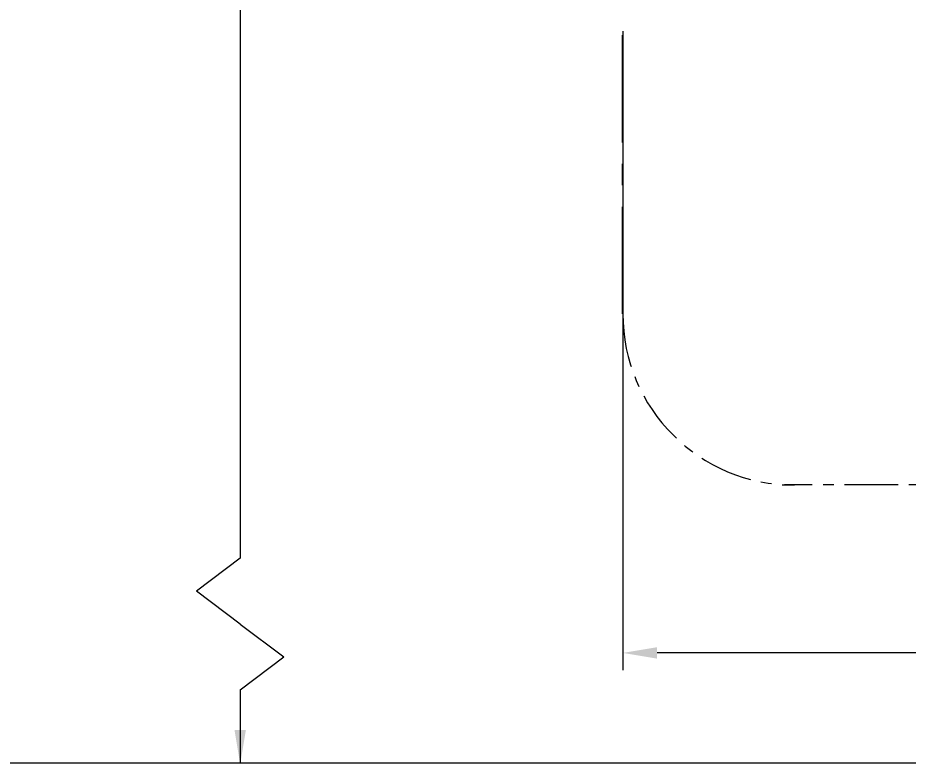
# Model space of a CAD drawing. Extents: x 0 to 1128, y 0 to 827.
# Drawn here: x 631.4 to 735.3, y 93.2 to 180.3 of the extents above; entities that cross this region are included whole.
import ezdxf

# ---------------------------------------------------------------- set-up
doc = ezdxf.new("R2010")
doc.units = 0
doc.header["$LTSCALE"] = 10
doc.header["$MEASUREMENT"] = 0
doc.header["$PDMODE"] = 3
doc.header["$PDSIZE"] = -10
doc.linetypes.add('CENTER', pattern=[2, 1.25, -0.25, 0.25, -0.25])
doc.linetypes.add('CENTER2', pattern=[28.575000000000003, 19.05, -3.175, 3.175, -3.175])
doc.layers.get('0').update_dxf_attribs({"linetype": 'CONTINUOUS'})
doc.layers.get('DEFPOINTS').update_dxf_attribs({"linetype": 'CONTINUOUS'})
doc.layers.add('Cneter', color=1, linetype='CENTER2', lineweight=13)
doc.layers.add('치수선', color=7, linetype='CONTINUOUS', lineweight=20)
doc.layers.add('DEF_LAYER_ASSEM_MEMBER', color=7, linetype='CONTINUOUS')
doc.styles.add('Daelim Dimension', font='')
doc.styles.get('Daelim Dimension').set_extended_font_data('NanumGothic')
doc.dimstyles.new('DEFAULT', dxfattribs={"dimscale": 2, "dimtxt": 2, "dimasz": 2, "dimexe": 0, "dimexo": 2, "dimgap": 1, "dimtad": 1, "dimdec": 1, "dimzin": 9, "dimdsep": 46, "dimtxsty": 'Daelim Dimension', "dimcen": 0.5, "dimclrd": 252, "dimclre": 252, "dimclrt": 3, "dimadec": 1, "dimazin": 0, "dimtfac": 1, "dimtdec": 1, "dimtix": 1, "dimtmove": 0, "dimatfit": 3, "dimfxl": 1, "dimtolj": 1, "dimtzin": 1, "dimlwd": 9, "dimlwe": 9, "dimarcsym": 0})

# ---------------------------------------------------------------- blocks, each defined once
blk = doc.blocks.new('*D3')
at = {"color": 5, "lineweight": 9, "ltscale": 0.5, "transparency": 16777216}
for p, q in [((702.0090623778506, 178.7612215942427), (702.0090623778506, 104.1936962034204)), ((806.1090623778505, 137.8389021796426), (806.1090623778505, 104.1936962034204)), ((802.1090623778505, 106.1936962034204), (706.0090623778506, 106.1936962034204))]:
    blk.add_line(p, q, dxfattribs=at)
at = {"color": 5, "ltscale": 0.5, "transparency": 16777216}
for points in [[(706.0090623778506, 106.860362870087), (706.0090623778506, 105.5270295367537), (702.0090623778506, 106.1936962034204)], [(802.1090623778505, 106.860362870087), (802.1090623778505, 105.5270295367537), (806.1090623778505, 106.1936962034204)]]:
    blk.add_solid(points, dxfattribs=at)
at = {"layer": 'DEFPOINTS', "color": 0, "ltscale": 0.5, "transparency": 16777216}
for p in [(702.0090623778506, 182.7612215942427), (806.1090623778505, 141.8389021796426), (702.0090623778506, 106.1936962034204)]:
    blk.add_point(p, dxfattribs=at)
at = {"color": 7, "ltscale": 0.5, "transparency": 16777216, "insert": (754.0590623778505, 113.6014215253088), "char_height": 10, "attachment_point": 5, "style": 'Daelim Dimension'}
blk.add_mtext('\\A1;104', dxfattribs=at)

msp = doc.modelspace()

# ---------------------------------------------------------------- linework, layer by layer
at = {"color": 5, "lineweight": 9, "ltscale": 0.5}
for p, q in [((657.3764901294816, 349.6044862132453), (657.3764878436018, 117.2323791344817)), ((657.3764897588712, 117.2323805731973), (652.268684506796, 113.3954893988809)), ((657.3764897588712, 109.55859059517), (652.268684506796, 113.3954893988809)), ((657.3764897588712, 109.55859059517), (662.4842950109464, 105.7216917914591)), ((657.3764897588712, 101.8848006171426), (662.4842950109464, 105.7216917914591)), ((657.3764916662199, 101.8848158759317), (657.3764897588712, 97.21072072212311)), ((657.3764897588712, 101.8847929877481), (657.3764897588712, 93.31371754829499))]:
    msp.add_line(p, q, dxfattribs=at)
at = {"color": 5, "ltscale": 0.5}
msp.add_solid([(656.7098237279874, 97.21072072212311), (658.043155789755, 97.21072072212311), (657.3764897588712, 93.21072072212311)], dxfattribs=at)
at = {"layer": 'Cneter', "linetype": 'CENTER', "lineweight": 5, "ltscale": 0.5}
msp.add_line((764.1090623778504, 125.7976468508089), (720.8699877639448, 125.7976468508089), dxfattribs=at)
msp.add_arc((722.0090623778507, 145.7651832292396), 20, 180, 270, dxfattribs=at)
at = {"layer": 'DEF_LAYER_ASSEM_MEMBER', "color": 1, "linetype": 'CENTER'}
msp.add_line((702.0090623778507, 145.7651832292396), (702.0090623778506, 178.7612215942427), dxfattribs=at)
at = {"layer": '치수선'}
msp.add_line((806.1090623778505, 93.31371754829499), (91.02869738430763, 93.31371754829499), dxfattribs=at)

# ---------------------------------------------------------------- dimensions: what is measured, and where the dimension line sits
at = {"color": 5, "ltscale": 0.5}
dim = msp.add_linear_dim(base=(702.0090623778506, 106.1936962034204), p1=(806.1090623778505, 141.8389021796426), p2=(702.0090623778506, 182.7612215942427), dimstyle='DEFAULT', override={"dimtxt": 5, "dimexe": 1, "dimdec": 0, "dimclrd": 5, "dimclre": 5, "dimclrt": 7}, dxfattribs=at)
dim.commit()
dim.dimension.update_dxf_attribs({"geometry": '*D3', "text_midpoint": (754.0590623778505, 106.1936962034204), "dimtype": 160})

doc.saveas('drawing.dxf')
